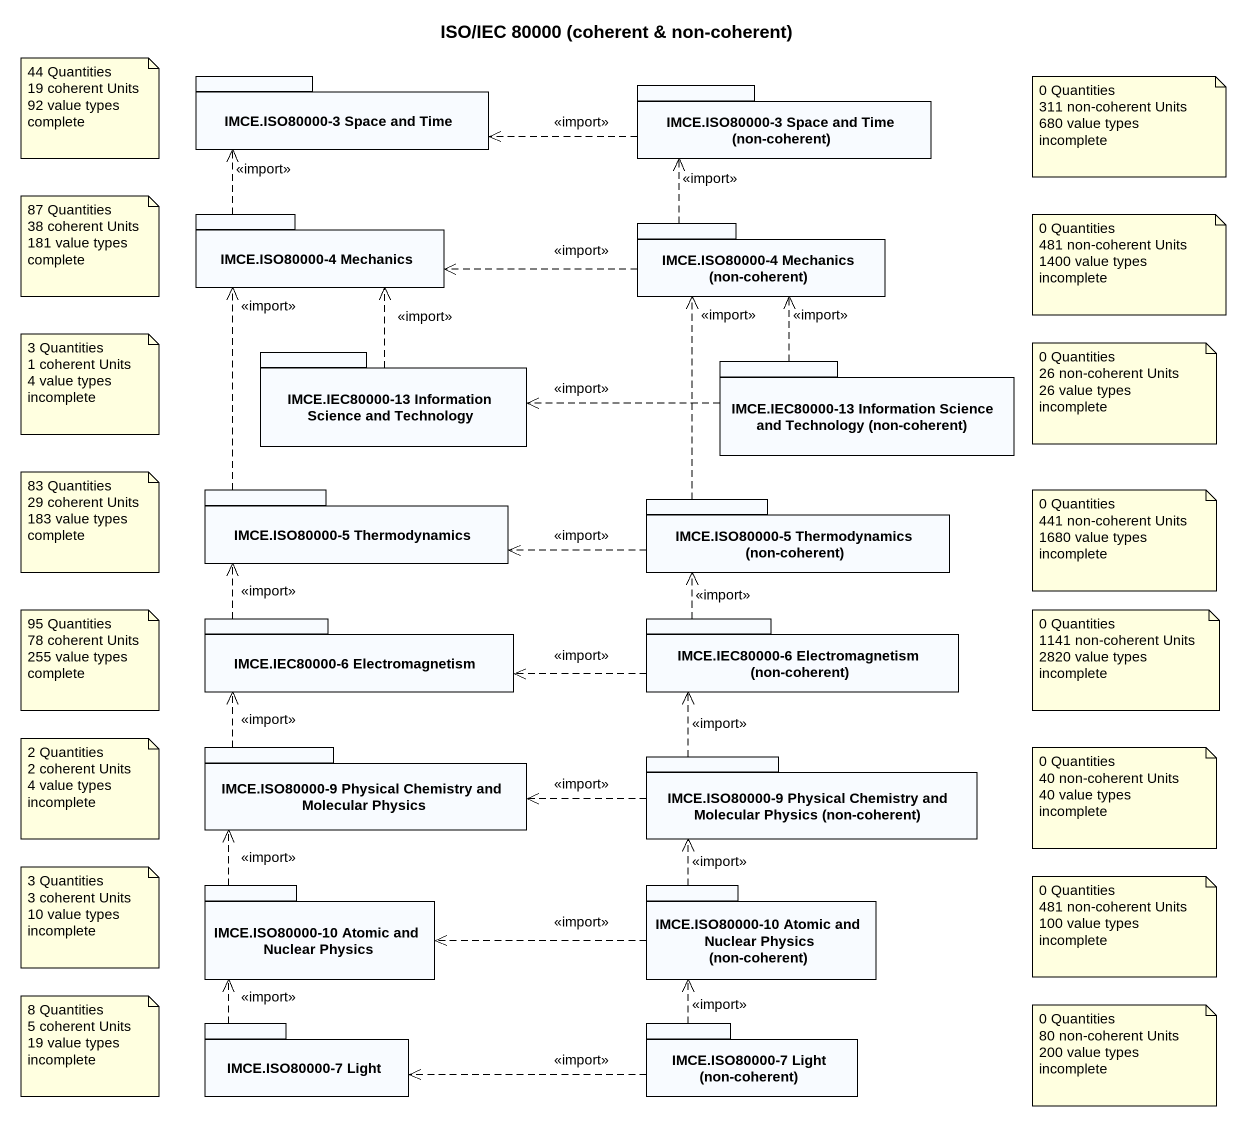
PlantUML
@startuml
title ISO/IEC 80000 (coherent & non-coherent)
package "IMCE.ISO80000-3 Space and Time" as IMCE_ISO80000_3_Space_and {
}
package "IMCE.ISO80000-3 Space and Time (non-coherent)" as IMCE_ISO80000_3_Space_and_2 {
}
package "IMCE.ISO80000-4 Mechanics" as IMCE_ISO80000_4_Mechanics {
}
package "IMCE.ISO80000-4 Mechanics (non-coherent)" as IMCE_ISO80000_4_Mechanics_2 {
}
package "IMCE.IEC80000-13 Information Science and Technology" as IMCE_IEC80000_13 {
}
package "IMCE.IEC80000-13 Information Science and Technology (non-coherent)" as IMCE_IEC80000_13_2 {
}
package "IMCE.ISO80000-5 Thermodynamics" as IMCE_ISO80000_5 {
}
package "IMCE.ISO80000-5 Thermodynamics (non-coherent)" as IMCE_ISO80000_5_2 {
}
package "IMCE.IEC80000-6 Electromagnetism" as IMCE_IEC80000_6 {
}
package "IMCE.IEC80000-6 Electromagnetism (non-coherent)" as IMCE_IEC80000_6_2 {
}
package "IMCE.ISO80000-9 Physical Chemistry and Molecular Physics" as IMCE_ISO80000_9_Physical {
}
package "IMCE.ISO80000-9 Physical Chemistry and Molecular Physics (non-coherent)" as IMCE_ISO80000_9_Physical_2 {
}
package "IMCE.ISO80000-10 Atomic and Nuclear Physics" as IMCE_ISO80000_10_Atomic_and {
}
package "IMCE.ISO80000-10 Atomic and Nuclear Physics (non-coherent)" as IMCE_ISO80000_10_Atomic_and_2 {
}
package "IMCE.ISO80000-7 Light" as IMCE_ISO80000_7_Light {
}
package "IMCE.ISO80000-7 Light (non-coherent)" as IMCE_ISO80000_7_Light_non {
}
IMCE_ISO80000_3_Space_and_2 .left.> IMCE_ISO80000_3_Space_and : <<import>>
IMCE_ISO80000_4_Mechanics .up.> IMCE_ISO80000_3_Space_and : <<import>>
IMCE_ISO80000_4_Mechanics_2 .up.> IMCE_ISO80000_3_Space_and_2 : <<import>>
IMCE_ISO80000_4_Mechanics_2 .left.> IMCE_ISO80000_4_Mechanics : <<import>>
IMCE_IEC80000_13 .up.> IMCE_ISO80000_4_Mechanics : <<import>>
IMCE_IEC80000_13_2 .up.> IMCE_ISO80000_4_Mechanics_2 : <<import>>
IMCE_IEC80000_13_2 .left.> IMCE_IEC80000_13 : <<import>>
IMCE_ISO80000_5 .up.> IMCE_ISO80000_4_Mechanics : <<import>>
IMCE_ISO80000_5_2 .up.> IMCE_ISO80000_4_Mechanics_2 : <<import>>
IMCE_ISO80000_5_2 .left.> IMCE_ISO80000_5 : <<import>>
IMCE_IEC80000_6 .up.> IMCE_ISO80000_5 : <<import>>
IMCE_IEC80000_6_2 .up.> IMCE_ISO80000_5_2 : <<import>>
IMCE_IEC80000_6_2 .left.> IMCE_IEC80000_6 : <<import>>
IMCE_ISO80000_9_Physical .up.> IMCE_IEC80000_6 : <<import>>
IMCE_ISO80000_9_Physical_2 .up.> IMCE_IEC80000_6_2 : <<import>>
IMCE_ISO80000_9_Physical_2 .left.> IMCE_ISO80000_9_Physical : <<import>>
IMCE_ISO80000_10_Atomic_and .up.> IMCE_ISO80000_9_Physical : <<import>>
IMCE_ISO80000_10_Atomic_and_2 .up.> IMCE_ISO80000_9_Physical_2 : <<import>>
IMCE_ISO80000_10_Atomic_and_2 .left.> IMCE_ISO80000_10_Atomic_and : <<import>>
IMCE_ISO80000_7_Light .up.> IMCE_ISO80000_10_Atomic_and : <<import>>
IMCE_ISO80000_7_Light_non .up.> IMCE_ISO80000_10_Atomic_and_2 : <<import>>
IMCE_ISO80000_7_Light_non .left.> IMCE_ISO80000_7_Light : <<import>>
note as N1
  44 Quantities
  19 coherent Units
  92 value types
  complete
end note
note as N2
  0 Quantities
  311 non-coherent Units
  680 value types
  incomplete
end note
note as N3
  87 Quantities
  38 coherent Units
  181 value types
  complete
end note
note as N4
  0 Quantities
  481 non-coherent Units
  1400 value types
  incomplete
end note
note as N5
  3 Quantities
  1 coherent Units
  4 value types
  incomplete
end note
note as N6
  0 Quantities
  26 non-coherent Units
  26 value types
  incomplete
end note
note as N7
  83 Quantities
  29 coherent Units
  183 value types
  complete
end note
note as N8
  0 Quantities
  441 non-coherent Units
  1680 value types
  incomplete
end note
note as N9
  95 Quantities
  78 coherent Units
  255 value types
  complete
end note
note as N10
  0 Quantities
  1141 non-coherent Units
  2820 value types
  incomplete
end note
note as N11
  2 Quantities
  2 coherent Units
  4 value types
  incomplete
end note
note as N12
  0 Quantities
  40 non-coherent Units
  40 value types
  incomplete
end note
note as N13
  3 Quantities
  3 coherent Units
  10 value types
  incomplete
end note
note as N14
  0 Quantities
  481 non-coherent Units
  100 value types
  incomplete
end note
note as N15
  8 Quantities
  5 coherent Units
  19 value types
  incomplete
end note
note as N16
  0 Quantities
  80 non-coherent Units
  200 value types
  incomplete
end note
@enduml
